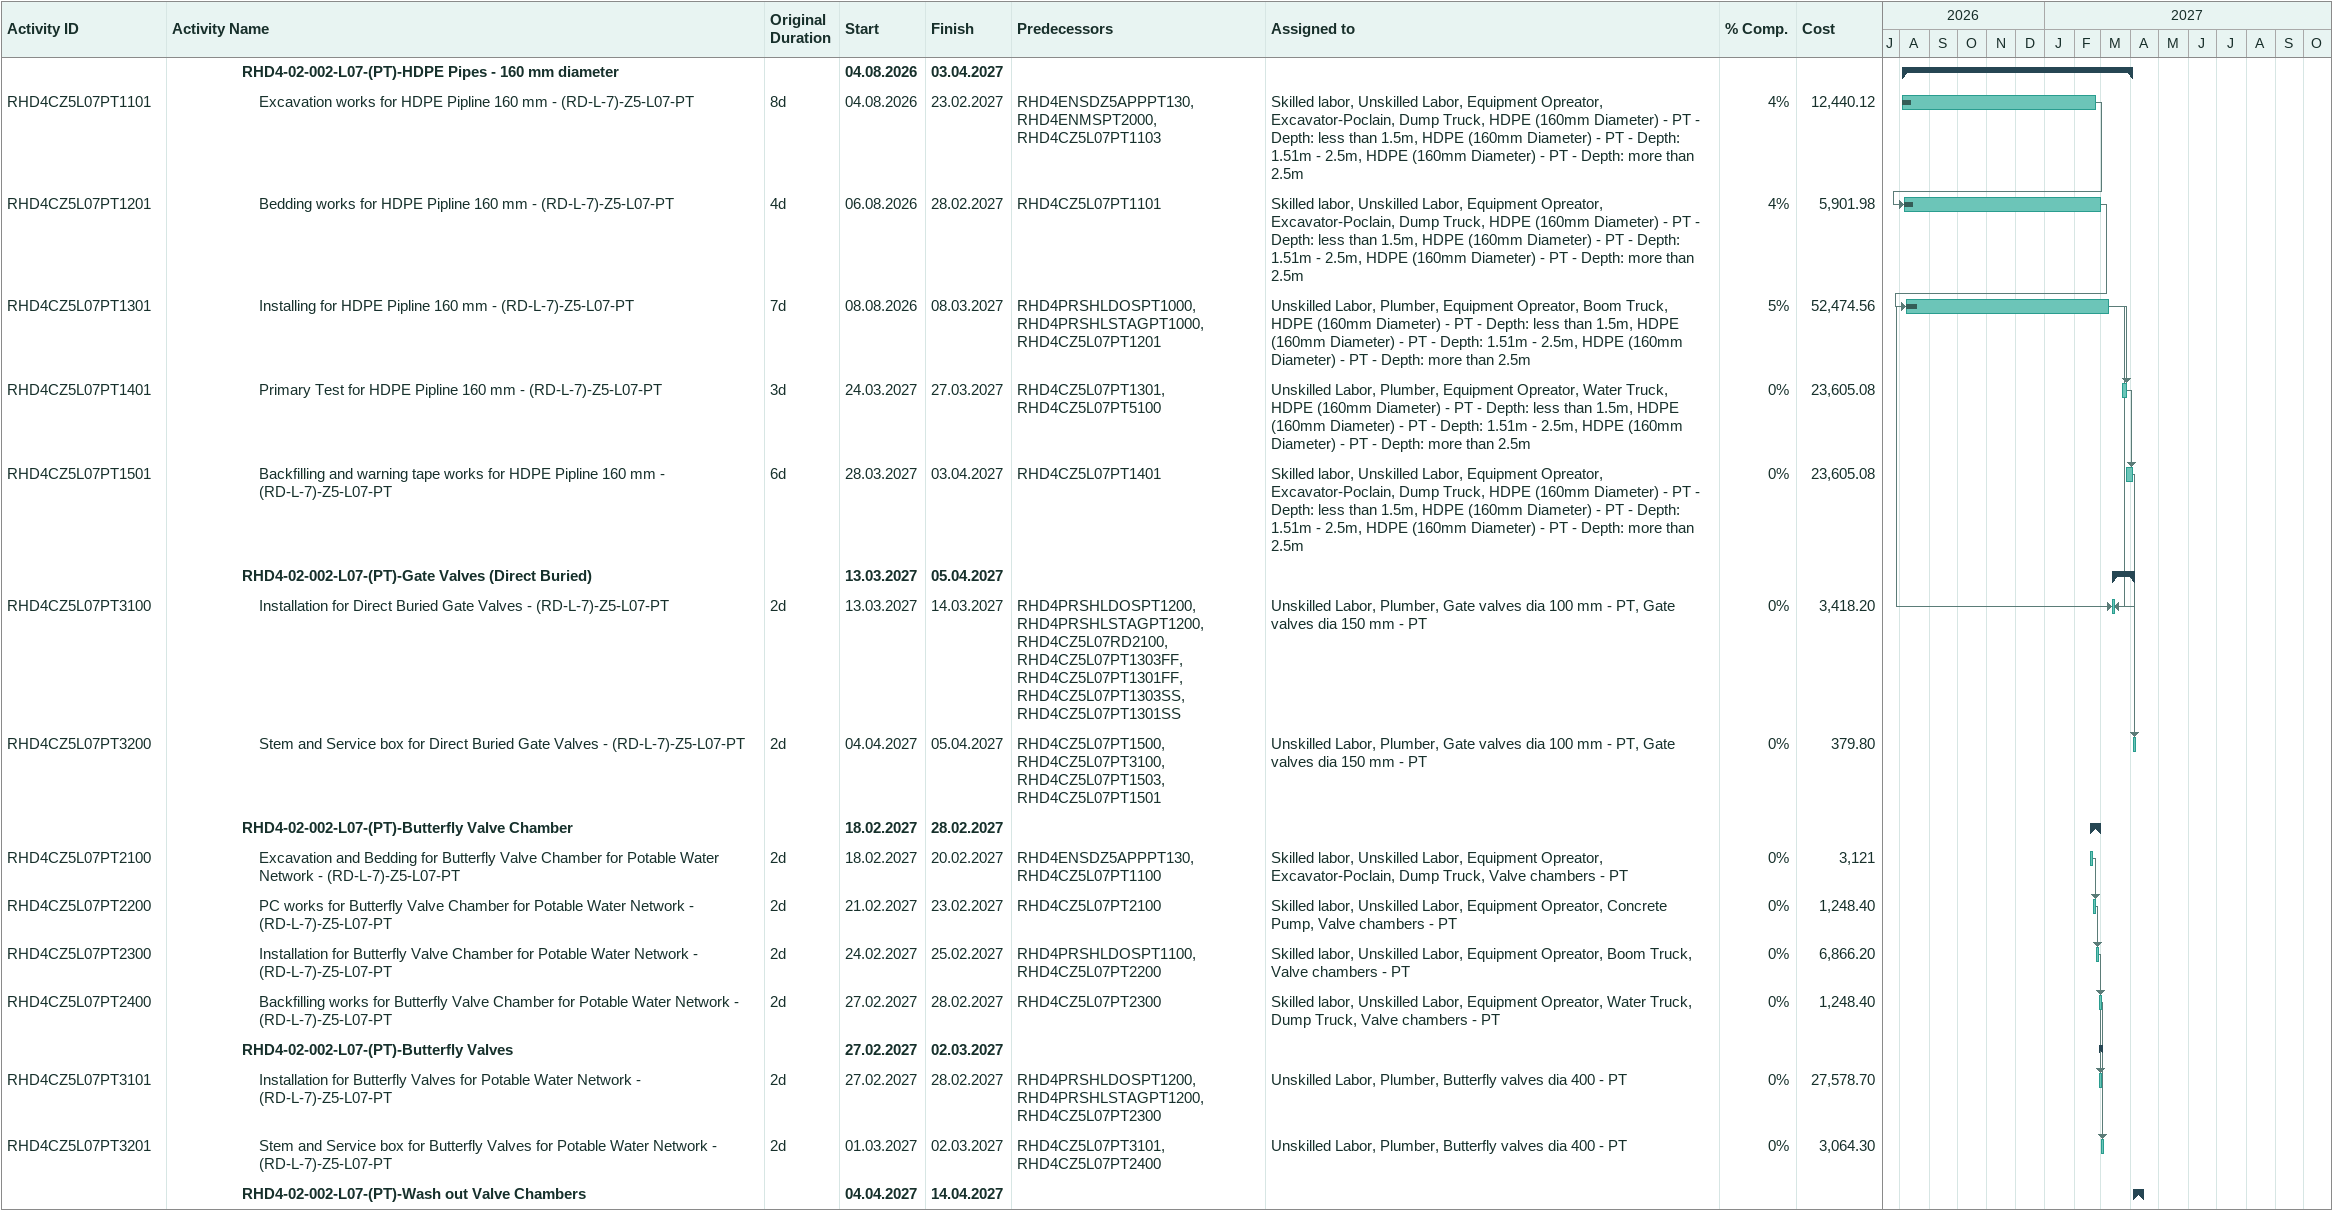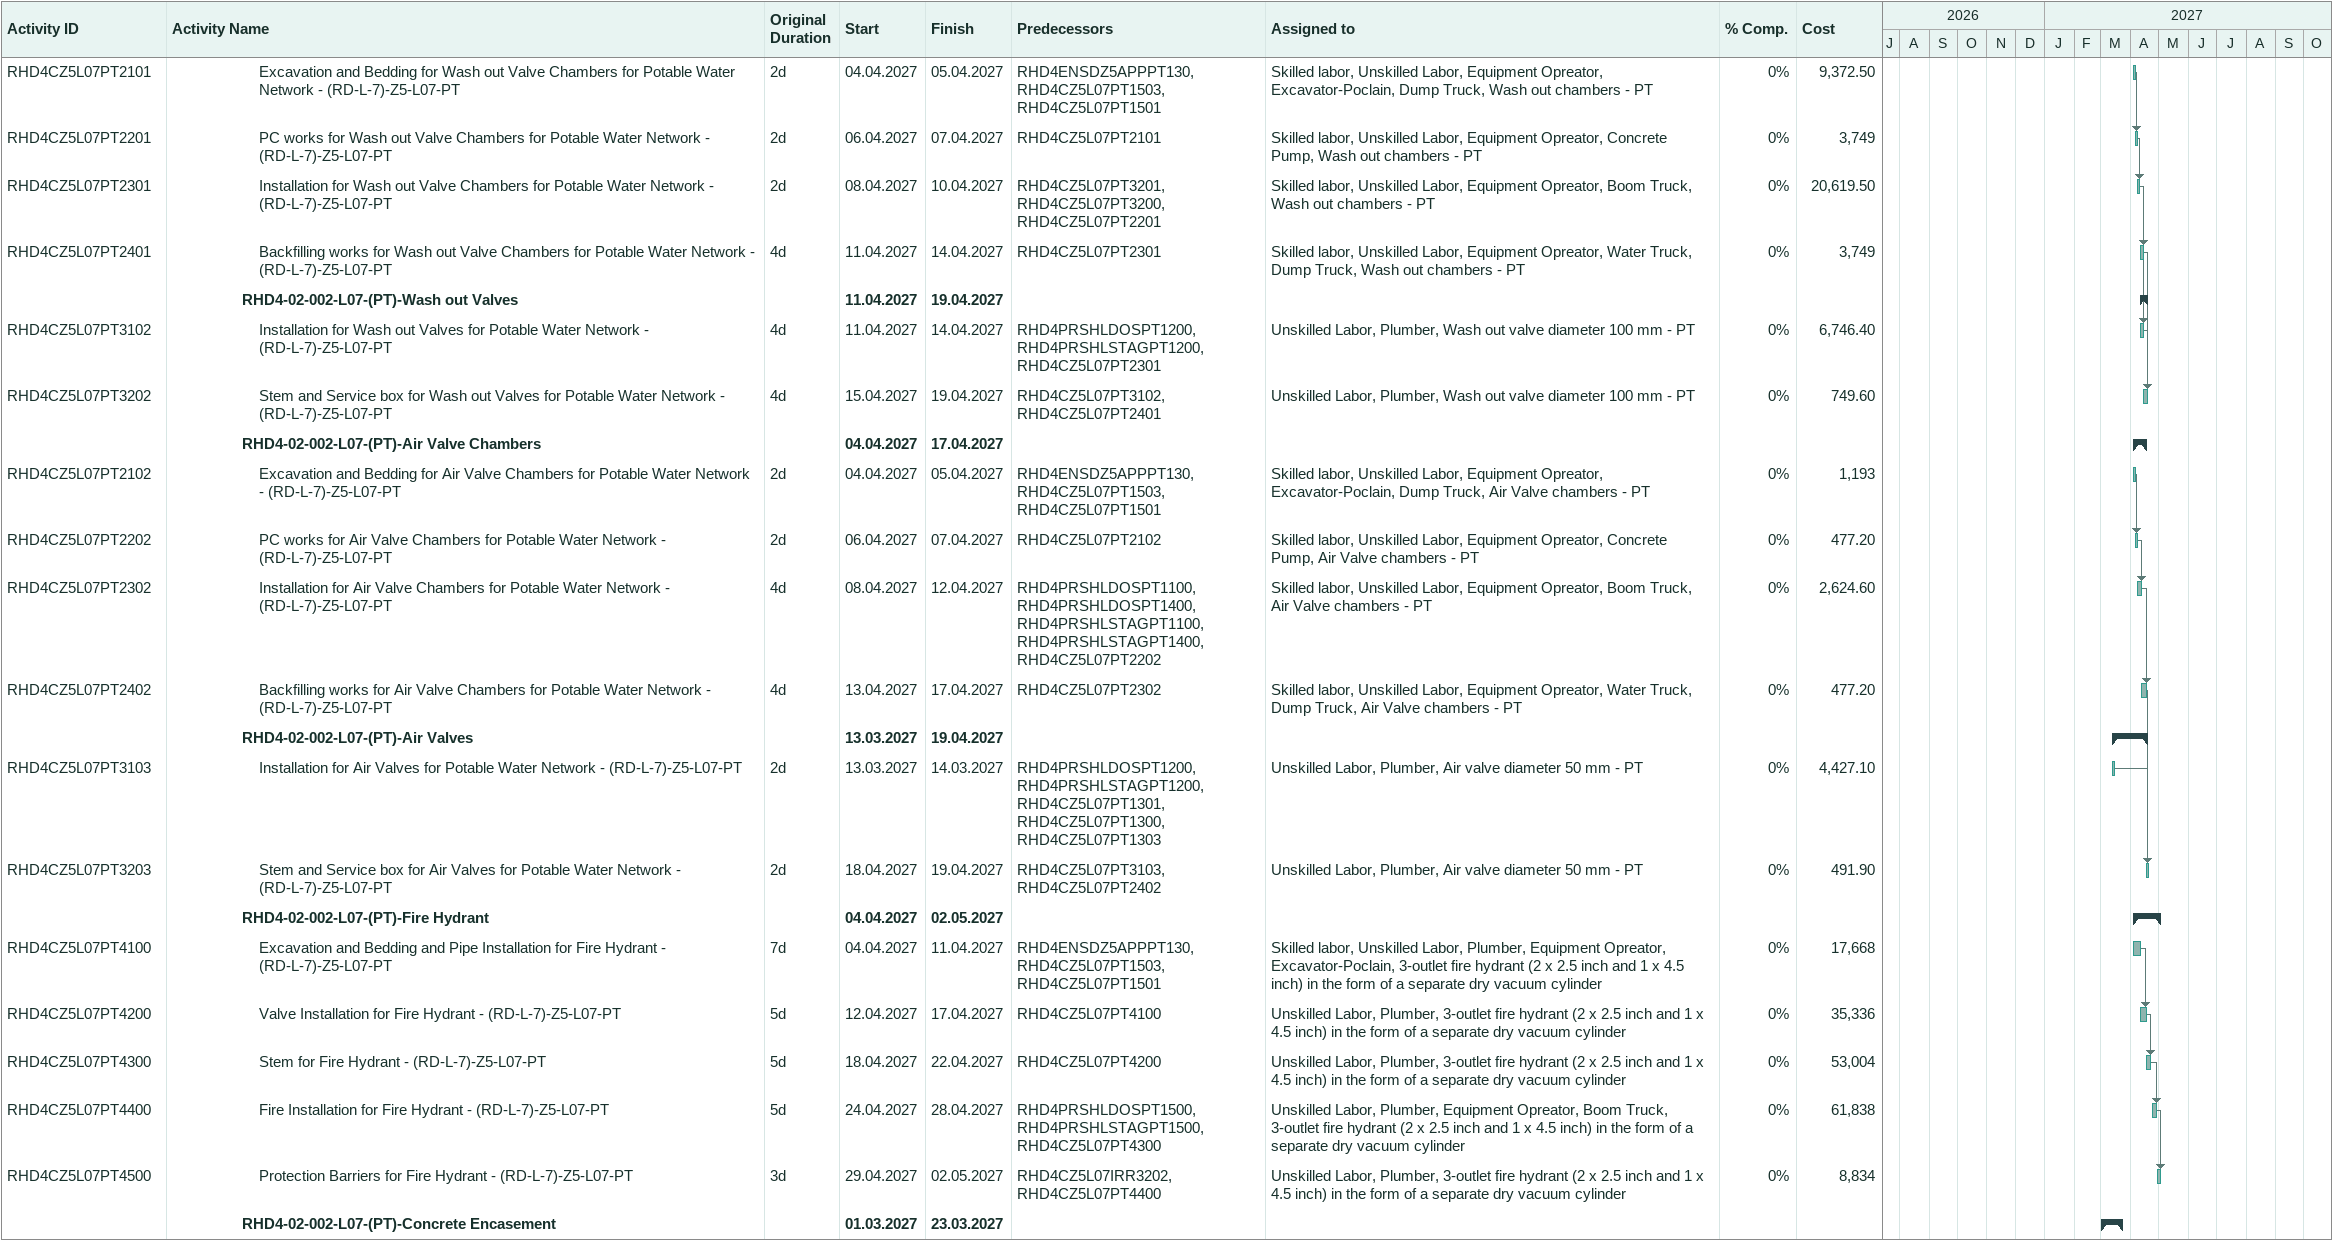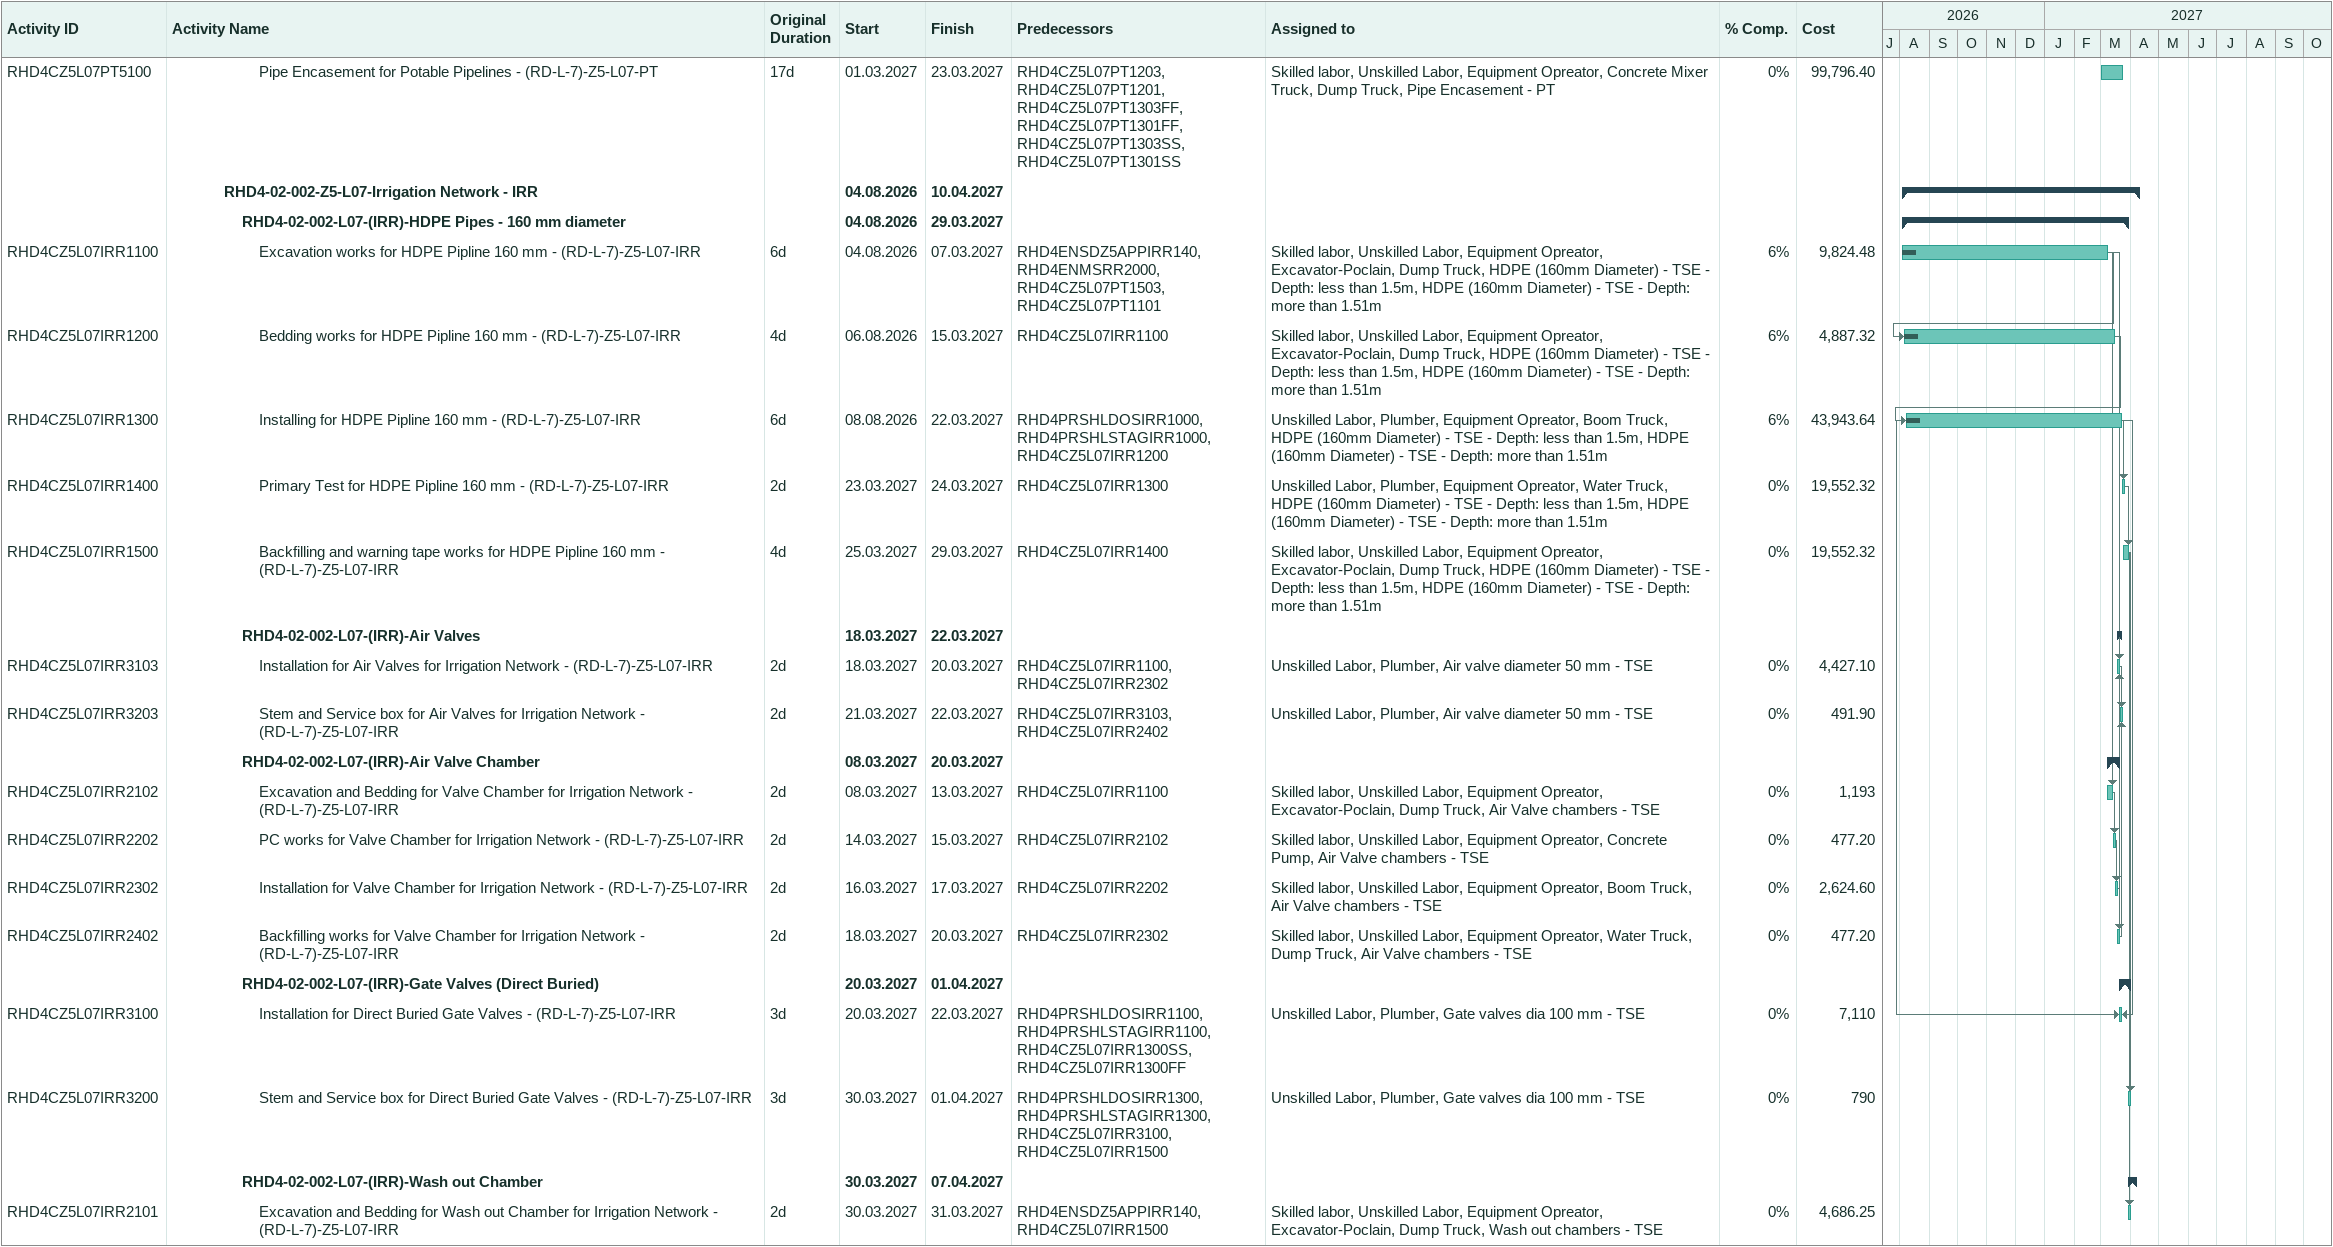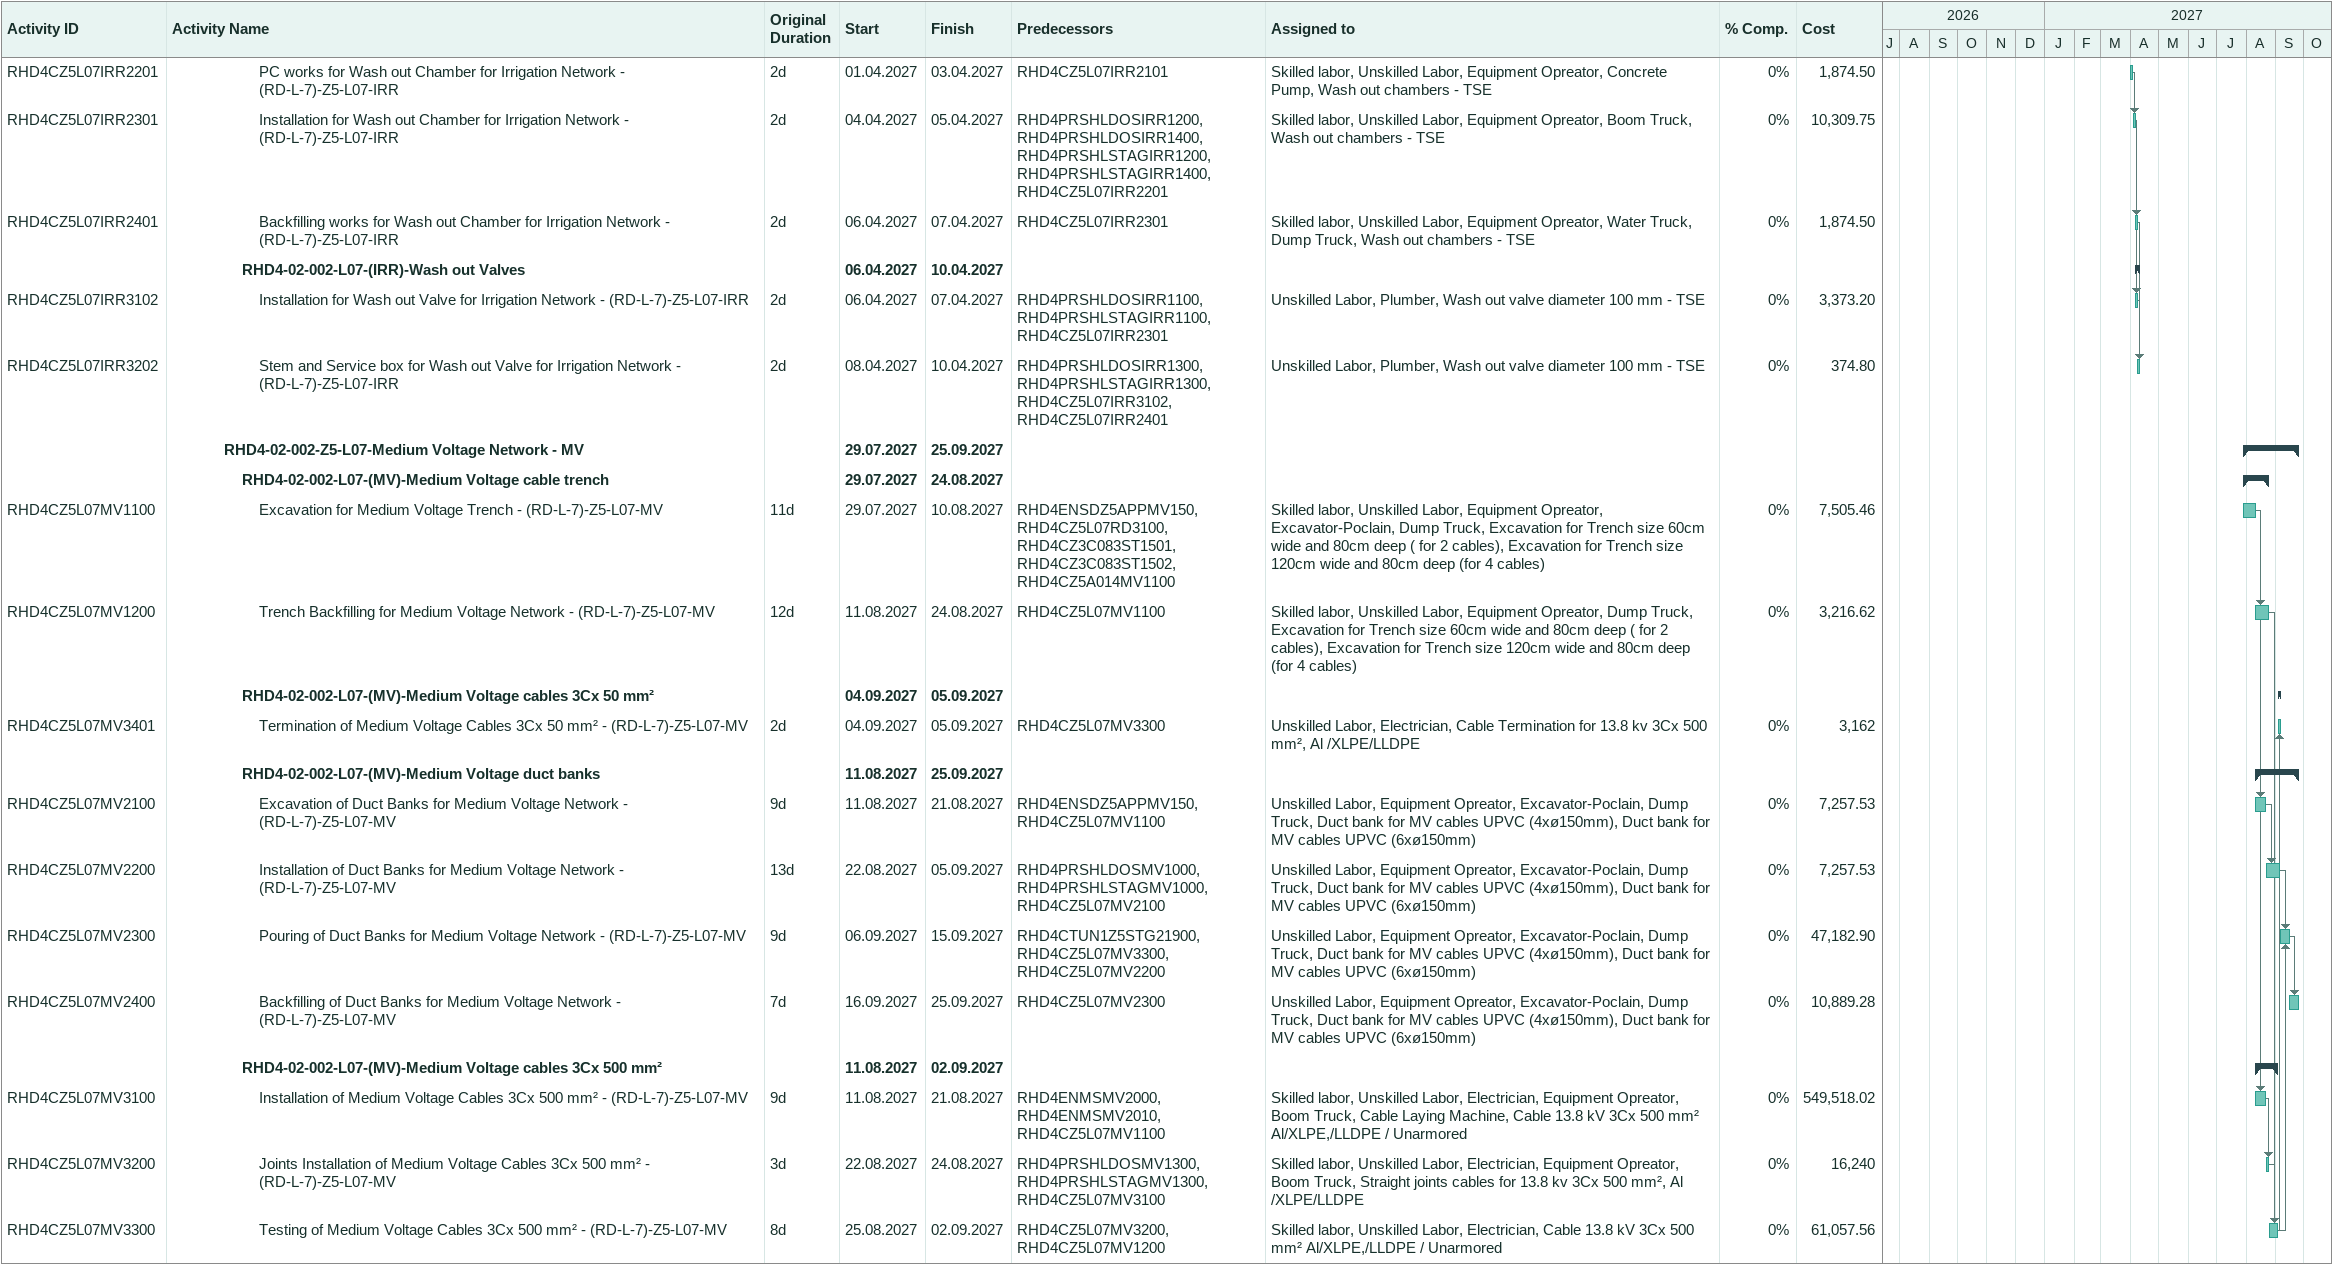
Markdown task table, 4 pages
| ID | Level | Task | Original duration | Start | Finish | Predecessors | Resources | % complete | Cost |
|---|---|---|---|---|---|---|---|---|---|
|  | 5 | **RHD4-02-002-L07-(PT)-HDPE Pipes - 160 mm diameter** |  | 2026-08-04 | 2027-04-03 |  |  |  |  |
| RHD4CZ5L07PT1101 | 6 | Excavation works for HDPE Pipline 160 mm - (RD-L-7)-Z5-L07-PT | 8d | 2026-08-04 | 2027-02-23 | RHD4ENSDZ5APPPT130, RHD4ENMSPT2000, RHD4CZ5L07PT1103 | Skilled labor, Unskilled Labor, Equipment Opreator, Excavator-Poclain, Dump Truck, HDPE (160mm Diameter) - PT - Depth: less than 1.5m, HDPE (160mm Diameter) - PT - Depth: 1.51m - 2.5m, HDPE (160mm Diameter) - PT - Depth: more than 2.5m | 4 | 12440.12 |
| RHD4CZ5L07PT1201 | 6 | Bedding works for HDPE Pipline 160 mm - (RD-L-7)-Z5-L07-PT | 4d | 2026-08-06 | 2027-02-28 | RHD4CZ5L07PT1101 | Skilled labor, Unskilled Labor, Equipment Opreator, Excavator-Poclain, Dump Truck, HDPE (160mm Diameter) - PT - Depth: less than 1.5m, HDPE (160mm Diameter) - PT - Depth: 1.51m - 2.5m, HDPE (160mm Diameter) - PT - Depth: more than 2.5m | 4 | 5901.98 |
| RHD4CZ5L07PT1301 | 6 | Installing for HDPE Pipline 160 mm - (RD-L-7)-Z5-L07-PT | 7d | 2026-08-08 | 2027-03-08 | RHD4PRSHLDOSPT1000, RHD4PRSHLSTAGPT1000, RHD4CZ5L07PT1201 | Unskilled Labor, Plumber, Equipment Opreator, Boom Truck, HDPE (160mm Diameter) - PT - Depth: less than 1.5m, HDPE (160mm Diameter) - PT - Depth: 1.51m - 2.5m, HDPE (160mm Diameter) - PT - Depth: more than 2.5m | 5 | 52474.56 |
| RHD4CZ5L07PT1401 | 6 | Primary Test for HDPE Pipline 160 mm - (RD-L-7)-Z5-L07-PT | 3d | 2027-03-24 | 2027-03-27 | RHD4CZ5L07PT1301, RHD4CZ5L07PT5100 | Unskilled Labor, Plumber, Equipment Opreator, Water Truck, HDPE (160mm Diameter) - PT - Depth: less than 1.5m, HDPE (160mm Diameter) - PT - Depth: 1.51m - 2.5m, HDPE (160mm Diameter) - PT - Depth: more than 2.5m | 0 | 23605.08 |
| RHD4CZ5L07PT1501 | 6 | Backfilling and warning tape works for HDPE Pipline 160 mm - (RD-L-7)-Z5-L07-PT | 6d | 2027-03-28 | 2027-04-03 | RHD4CZ5L07PT1401 | Skilled labor, Unskilled Labor, Equipment Opreator, Excavator-Poclain, Dump Truck, HDPE (160mm Diameter) - PT - Depth: less than 1.5m, HDPE (160mm Diameter) - PT - Depth: 1.51m - 2.5m, HDPE (160mm Diameter) - PT - Depth: more than 2.5m | 0 | 23605.08 |
|  | 5 | **RHD4-02-002-L07-(PT)-Gate Valves (Direct Buried)** |  | 2027-03-13 | 2027-04-05 |  |  |  |  |
| RHD4CZ5L07PT3100 | 6 | Installation for Direct Buried Gate Valves - (RD-L-7)-Z5-L07-PT | 2d | 2027-03-13 | 2027-03-14 | RHD4PRSHLDOSPT1200, RHD4PRSHLSTAGPT1200, RHD4CZ5L07RD2100, RHD4CZ5L07PT1303FF, RHD4CZ5L07PT1301FF, RHD4CZ5L07PT1303SS, RHD4CZ5L07PT1301SS | Unskilled Labor, Plumber, Gate valves dia 100 mm - PT, Gate valves dia 150 mm - PT | 0 | 3418.20 |
| RHD4CZ5L07PT3200 | 6 | Stem and Service box for Direct Buried Gate Valves - (RD-L-7)-Z5-L07-PT | 2d | 2027-04-04 | 2027-04-05 | RHD4CZ5L07PT1500, RHD4CZ5L07PT3100, RHD4CZ5L07PT1503, RHD4CZ5L07PT1501 | Unskilled Labor, Plumber, Gate valves dia 100 mm - PT, Gate valves dia 150 mm - PT | 0 | 379.80 |
|  | 5 | **RHD4-02-002-L07-(PT)-Butterfly Valve Chamber** |  | 2027-02-18 | 2027-02-28 |  |  |  |  |
| RHD4CZ5L07PT2100 | 6 | Excavation and Bedding for Butterfly Valve Chamber for Potable Water Network - (RD-L-7)-Z5-L07-PT | 2d | 2027-02-18 | 2027-02-20 | RHD4ENSDZ5APPPT130, RHD4CZ5L07PT1100 | Skilled labor, Unskilled Labor, Equipment Opreator, Excavator-Poclain, Dump Truck, Valve chambers - PT | 0 | 3121 |
| RHD4CZ5L07PT2200 | 6 | PC works for Butterfly Valve Chamber for Potable Water Network - (RD-L-7)-Z5-L07-PT | 2d | 2027-02-21 | 2027-02-23 | RHD4CZ5L07PT2100 | Skilled labor, Unskilled Labor, Equipment Opreator, Concrete Pump, Valve chambers - PT | 0 | 1248.40 |
| RHD4CZ5L07PT2300 | 6 | Installation for Butterfly Valve Chamber for Potable Water Network - (RD-L-7)-Z5-L07-PT | 2d | 2027-02-24 | 2027-02-25 | RHD4PRSHLDOSPT1100, RHD4CZ5L07PT2200 | Skilled labor, Unskilled Labor, Equipment Opreator, Boom Truck, Valve chambers - PT | 0 | 6866.20 |
| RHD4CZ5L07PT2400 | 6 | Backfilling works for Butterfly Valve Chamber for Potable Water Network - (RD-L-7)-Z5-L07-PT | 2d | 2027-02-27 | 2027-02-28 | RHD4CZ5L07PT2300 | Skilled labor, Unskilled Labor, Equipment Opreator, Water Truck, Dump Truck, Valve chambers - PT | 0 | 1248.40 |
|  | 5 | **RHD4-02-002-L07-(PT)-Butterfly Valves** |  | 2027-02-27 | 2027-03-02 |  |  |  |  |
| RHD4CZ5L07PT3101 | 6 | Installation for Butterfly Valves for Potable Water Network - (RD-L-7)-Z5-L07-PT | 2d | 2027-02-27 | 2027-02-28 | RHD4PRSHLDOSPT1200, RHD4PRSHLSTAGPT1200, RHD4CZ5L07PT2300 | Unskilled Labor, Plumber, Butterfly valves dia 400 - PT | 0 | 27578.70 |
| RHD4CZ5L07PT3201 | 6 | Stem and Service box for Butterfly Valves for Potable Water Network - (RD-L-7)-Z5-L07-PT | 2d | 2027-03-01 | 2027-03-02 | RHD4CZ5L07PT3101, RHD4CZ5L07PT2400 | Unskilled Labor, Plumber, Butterfly valves dia 400 - PT | 0 | 3064.30 |
|  | 5 | **RHD4-02-002-L07-(PT)-Wash out Valve Chambers** |  | 2027-04-04 | 2027-04-14 |  |  |  |  |
| RHD4CZ5L07PT2101 | 6 | Excavation and Bedding for Wash out Valve Chambers for Potable Water Network - (RD-L-7)-Z5-L07-PT | 2d | 2027-04-04 | 2027-04-05 | RHD4ENSDZ5APPPT130, RHD4CZ5L07PT1503, RHD4CZ5L07PT1501 | Skilled labor, Unskilled Labor, Equipment Opreator, Excavator-Poclain, Dump Truck, Wash out chambers - PT | 0 | 9372.50 |
| RHD4CZ5L07PT2201 | 6 | PC works for Wash out Valve Chambers for Potable Water Network - (RD-L-7)-Z5-L07-PT | 2d | 2027-04-06 | 2027-04-07 | RHD4CZ5L07PT2101 | Skilled labor, Unskilled Labor, Equipment Opreator, Concrete Pump, Wash out chambers - PT | 0 | 3749 |
| RHD4CZ5L07PT2301 | 6 | Installation for Wash out Valve Chambers for Potable Water Network - (RD-L-7)-Z5-L07-PT | 2d | 2027-04-08 | 2027-04-10 | RHD4CZ5L07PT3201, RHD4CZ5L07PT3200, RHD4CZ5L07PT2201 | Skilled labor, Unskilled Labor, Equipment Opreator, Boom Truck, Wash out chambers - PT | 0 | 20619.50 |
| RHD4CZ5L07PT2401 | 6 | Backfilling works for Wash out Valve Chambers for Potable Water Network - (RD-L-7)-Z5-L07-PT | 4d | 2027-04-11 | 2027-04-14 | RHD4CZ5L07PT2301 | Skilled labor, Unskilled Labor, Equipment Opreator, Water Truck, Dump Truck, Wash out chambers - PT | 0 | 3749 |
|  | 5 | **RHD4-02-002-L07-(PT)-Wash out Valves** |  | 2027-04-11 | 2027-04-19 |  |  |  |  |
| RHD4CZ5L07PT3102 | 6 | Installation for Wash out Valves for Potable Water Network - (RD-L-7)-Z5-L07-PT | 4d | 2027-04-11 | 2027-04-14 | RHD4PRSHLDOSPT1200, RHD4PRSHLSTAGPT1200, RHD4CZ5L07PT2301 | Unskilled Labor, Plumber, Wash out valve diameter 100 mm - PT | 0 | 6746.40 |
| RHD4CZ5L07PT3202 | 6 | Stem and Service box for Wash out Valves for Potable Water Network - (RD-L-7)-Z5-L07-PT | 4d | 2027-04-15 | 2027-04-19 | RHD4CZ5L07PT3102, RHD4CZ5L07PT2401 | Unskilled Labor, Plumber, Wash out valve diameter 100 mm - PT | 0 | 749.60 |
|  | 5 | **RHD4-02-002-L07-(PT)-Air Valve Chambers** |  | 2027-04-04 | 2027-04-17 |  |  |  |  |
| RHD4CZ5L07PT2102 | 6 | Excavation and Bedding for Air Valve Chambers for Potable Water Network - (RD-L-7)-Z5-L07-PT | 2d | 2027-04-04 | 2027-04-05 | RHD4ENSDZ5APPPT130, RHD4CZ5L07PT1503, RHD4CZ5L07PT1501 | Skilled labor, Unskilled Labor, Equipment Opreator, Excavator-Poclain, Dump Truck, Air Valve chambers - PT | 0 | 1193 |
| RHD4CZ5L07PT2202 | 6 | PC works for Air Valve Chambers for Potable Water Network - (RD-L-7)-Z5-L07-PT | 2d | 2027-04-06 | 2027-04-07 | RHD4CZ5L07PT2102 | Skilled labor, Unskilled Labor, Equipment Opreator, Concrete Pump, Air Valve chambers - PT | 0 | 477.20 |
| RHD4CZ5L07PT2302 | 6 | Installation for Air Valve Chambers for Potable Water Network - (RD-L-7)-Z5-L07-PT | 4d | 2027-04-08 | 2027-04-12 | RHD4PRSHLDOSPT1100, RHD4PRSHLDOSPT1400, RHD4PRSHLSTAGPT1100, RHD4PRSHLSTAGPT1400, RHD4CZ5L07PT2202 | Skilled labor, Unskilled Labor, Equipment Opreator, Boom Truck, Air Valve chambers - PT | 0 | 2624.60 |
| RHD4CZ5L07PT2402 | 6 | Backfilling works for Air Valve Chambers for Potable Water Network - (RD-L-7)-Z5-L07-PT | 4d | 2027-04-13 | 2027-04-17 | RHD4CZ5L07PT2302 | Skilled labor, Unskilled Labor, Equipment Opreator, Water Truck, Dump Truck, Air Valve chambers - PT | 0 | 477.20 |
|  | 5 | **RHD4-02-002-L07-(PT)-Air Valves** |  | 2027-03-13 | 2027-04-19 |  |  |  |  |
| RHD4CZ5L07PT3103 | 6 | Installation for Air Valves for Potable Water Network - (RD-L-7)-Z5-L07-PT | 2d | 2027-03-13 | 2027-03-14 | RHD4PRSHLDOSPT1200, RHD4PRSHLSTAGPT1200, RHD4CZ5L07PT1301, RHD4CZ5L07PT1300, RHD4CZ5L07PT1303 | Unskilled Labor, Plumber, Air valve diameter 50 mm - PT | 0 | 4427.10 |
| RHD4CZ5L07PT3203 | 6 | Stem and Service box for Air Valves for Potable Water Network - (RD-L-7)-Z5-L07-PT | 2d | 2027-04-18 | 2027-04-19 | RHD4CZ5L07PT3103, RHD4CZ5L07PT2402 | Unskilled Labor, Plumber, Air valve diameter 50 mm - PT | 0 | 491.90 |
|  | 5 | **RHD4-02-002-L07-(PT)-Fire Hydrant** |  | 2027-04-04 | 2027-05-02 |  |  |  |  |
| RHD4CZ5L07PT4100 | 6 | Excavation and Bedding and Pipe Installation for Fire Hydrant - (RD-L-7)-Z5-L07-PT | 7d | 2027-04-04 | 2027-04-11 | RHD4ENSDZ5APPPT130, RHD4CZ5L07PT1503, RHD4CZ5L07PT1501 | Skilled labor, Unskilled Labor, Plumber, Equipment Opreator, Excavator-Poclain, 3-outlet fire hydrant (2 x 2.5 inch and 1 x 4.5 inch) in the form of a separate dry vacuum cylinder | 0 | 17668 |
| RHD4CZ5L07PT4200 | 6 | Valve Installation for Fire Hydrant - (RD-L-7)-Z5-L07-PT | 5d | 2027-04-12 | 2027-04-17 | RHD4CZ5L07PT4100 | Unskilled Labor, Plumber, 3-outlet fire hydrant (2 x 2.5 inch and 1 x 4.5 inch) in the form of a separate dry vacuum cylinder | 0 | 35336 |
| RHD4CZ5L07PT4300 | 6 | Stem for Fire Hydrant - (RD-L-7)-Z5-L07-PT | 5d | 2027-04-18 | 2027-04-22 | RHD4CZ5L07PT4200 | Unskilled Labor, Plumber, 3-outlet fire hydrant (2 x 2.5 inch and 1 x 4.5 inch) in the form of a separate dry vacuum cylinder | 0 | 53004 |
| RHD4CZ5L07PT4400 | 6 | Fire Installation for Fire Hydrant - (RD-L-7)-Z5-L07-PT | 5d | 2027-04-24 | 2027-04-28 | RHD4PRSHLDOSPT1500, RHD4PRSHLSTAGPT1500, RHD4CZ5L07PT4300 | Unskilled Labor, Plumber, Equipment Opreator, Boom Truck, 3-outlet fire hydrant (2 x 2.5 inch and 1 x 4.5 inch) in the form of a separate dry vacuum cylinder | 0 | 61838 |
| RHD4CZ5L07PT4500 | 6 | Protection Barriers for Fire Hydrant - (RD-L-7)-Z5-L07-PT | 3d | 2027-04-29 | 2027-05-02 | RHD4CZ5L07IRR3202, RHD4CZ5L07PT4400 | Unskilled Labor, Plumber, 3-outlet fire hydrant (2 x 2.5 inch and 1 x 4.5 inch) in the form of a separate dry vacuum cylinder | 0 | 8834 |
|  | 5 | **RHD4-02-002-L07-(PT)-Concrete Encasement** |  | 2027-03-01 | 2027-03-23 |  |  |  |  |
| RHD4CZ5L07PT5100 | 6 | Pipe Encasement for Potable Pipelines - (RD-L-7)-Z5-L07-PT | 17d | 2027-03-01 | 2027-03-23 | RHD4CZ5L07PT1203, RHD4CZ5L07PT1201, RHD4CZ5L07PT1303FF, RHD4CZ5L07PT1301FF, RHD4CZ5L07PT1303SS, RHD4CZ5L07PT1301SS | Skilled labor, Unskilled Labor, Equipment Opreator, Concrete Mixer Truck, Dump Truck, Pipe Encasement - PT | 0 | 99796.40 |
|  | 4 | **RHD4-02-002-Z5-L07-Irrigation Network - IRR** |  | 2026-08-04 | 2027-04-10 |  |  |  |  |
|  | 5 | **RHD4-02-002-L07-(IRR)-HDPE Pipes - 160 mm diameter** |  | 2026-08-04 | 2027-03-29 |  |  |  |  |
| RHD4CZ5L07IRR1100 | 6 | Excavation works for HDPE Pipline 160 mm - (RD-L-7)-Z5-L07-IRR | 6d | 2026-08-04 | 2027-03-07 | RHD4ENSDZ5APPIRR140, RHD4ENMSRR2000, RHD4CZ5L07PT1503, RHD4CZ5L07PT1101 | Skilled labor, Unskilled Labor, Equipment Opreator, Excavator-Poclain, Dump Truck, HDPE (160mm Diameter) - TSE - Depth: less than 1.5m, HDPE (160mm Diameter) - TSE - Depth: more than 1.51m | 6 | 9824.48 |
| RHD4CZ5L07IRR1200 | 6 | Bedding works for HDPE Pipline 160 mm - (RD-L-7)-Z5-L07-IRR | 4d | 2026-08-06 | 2027-03-15 | RHD4CZ5L07IRR1100 | Skilled labor, Unskilled Labor, Equipment Opreator, Excavator-Poclain, Dump Truck, HDPE (160mm Diameter) - TSE - Depth: less than 1.5m, HDPE (160mm Diameter) - TSE - Depth: more than 1.51m | 6 | 4887.32 |
| RHD4CZ5L07IRR1300 | 6 | Installing for HDPE Pipline 160 mm - (RD-L-7)-Z5-L07-IRR | 6d | 2026-08-08 | 2027-03-22 | RHD4PRSHLDOSIRR1000, RHD4PRSHLSTAGIRR1000, RHD4CZ5L07IRR1200 | Unskilled Labor, Plumber, Equipment Opreator, Boom Truck, HDPE (160mm Diameter) - TSE - Depth: less than 1.5m, HDPE (160mm Diameter) - TSE - Depth: more than 1.51m | 6 | 43943.64 |
| RHD4CZ5L07IRR1400 | 6 | Primary Test for HDPE Pipline 160 mm - (RD-L-7)-Z5-L07-IRR | 2d | 2027-03-23 | 2027-03-24 | RHD4CZ5L07IRR1300 | Unskilled Labor, Plumber, Equipment Opreator, Water Truck, HDPE (160mm Diameter) - TSE - Depth: less than 1.5m, HDPE (160mm Diameter) - TSE - Depth: more than 1.51m | 0 | 19552.32 |
| RHD4CZ5L07IRR1500 | 6 | Backfilling and warning tape works for HDPE Pipline 160 mm - (RD-L-7)-Z5-L07-IRR | 4d | 2027-03-25 | 2027-03-29 | RHD4CZ5L07IRR1400 | Skilled labor, Unskilled Labor, Equipment Opreator, Excavator-Poclain, Dump Truck, HDPE (160mm Diameter) - TSE - Depth: less than 1.5m, HDPE (160mm Diameter) - TSE - Depth: more than 1.51m | 0 | 19552.32 |
|  | 5 | **RHD4-02-002-L07-(IRR)-Air Valves** |  | 2027-03-18 | 2027-03-22 |  |  |  |  |
| RHD4CZ5L07IRR3103 | 6 | Installation for Air Valves for Irrigation Network - (RD-L-7)-Z5-L07-IRR | 2d | 2027-03-18 | 2027-03-20 | RHD4CZ5L07IRR1100, RHD4CZ5L07IRR2302 | Unskilled Labor, Plumber, Air valve diameter 50 mm - TSE | 0 | 4427.10 |
| RHD4CZ5L07IRR3203 | 6 | Stem and Service box for Air Valves for Irrigation Network - (RD-L-7)-Z5-L07-IRR | 2d | 2027-03-21 | 2027-03-22 | RHD4CZ5L07IRR3103, RHD4CZ5L07IRR2402 | Unskilled Labor, Plumber, Air valve diameter 50 mm - TSE | 0 | 491.90 |
|  | 5 | **RHD4-02-002-L07-(IRR)-Air Valve Chamber** |  | 2027-03-08 | 2027-03-20 |  |  |  |  |
| RHD4CZ5L07IRR2102 | 6 | Excavation and Bedding for Valve Chamber for Irrigation Network - (RD-L-7)-Z5-L07-IRR | 2d | 2027-03-08 | 2027-03-13 | RHD4CZ5L07IRR1100 | Skilled labor, Unskilled Labor, Equipment Opreator, Excavator-Poclain, Dump Truck, Air Valve chambers - TSE | 0 | 1193 |
| RHD4CZ5L07IRR2202 | 6 | PC works for Valve Chamber for Irrigation Network - (RD-L-7)-Z5-L07-IRR | 2d | 2027-03-14 | 2027-03-15 | RHD4CZ5L07IRR2102 | Skilled labor, Unskilled Labor, Equipment Opreator, Concrete Pump, Air Valve chambers - TSE | 0 | 477.20 |
| RHD4CZ5L07IRR2302 | 6 | Installation for Valve Chamber for Irrigation Network - (RD-L-7)-Z5-L07-IRR | 2d | 2027-03-16 | 2027-03-17 | RHD4CZ5L07IRR2202 | Skilled labor, Unskilled Labor, Equipment Opreator, Boom Truck, Air Valve chambers - TSE | 0 | 2624.60 |
| RHD4CZ5L07IRR2402 | 6 | Backfilling works for Valve Chamber for Irrigation Network - (RD-L-7)-Z5-L07-IRR | 2d | 2027-03-18 | 2027-03-20 | RHD4CZ5L07IRR2302 | Skilled labor, Unskilled Labor, Equipment Opreator, Water Truck, Dump Truck, Air Valve chambers - TSE | 0 | 477.20 |
|  | 5 | **RHD4-02-002-L07-(IRR)-Gate Valves (Direct Buried)** |  | 2027-03-20 | 2027-04-01 |  |  |  |  |
| RHD4CZ5L07IRR3100 | 6 | Installation for Direct Buried Gate Valves - (RD-L-7)-Z5-L07-IRR | 3d | 2027-03-20 | 2027-03-22 | RHD4PRSHLDOSIRR1100, RHD4PRSHLSTAGIRR1100, RHD4CZ5L07IRR1300SS, RHD4CZ5L07IRR1300FF | Unskilled Labor, Plumber, Gate valves dia 100 mm - TSE | 0 | 7110 |
| RHD4CZ5L07IRR3200 | 6 | Stem and Service box for Direct Buried Gate Valves - (RD-L-7)-Z5-L07-IRR | 3d | 2027-03-30 | 2027-04-01 | RHD4PRSHLDOSIRR1300, RHD4PRSHLSTAGIRR1300, RHD4CZ5L07IRR3100, RHD4CZ5L07IRR1500 | Unskilled Labor, Plumber, Gate valves dia 100 mm - TSE | 0 | 790 |
|  | 5 | **RHD4-02-002-L07-(IRR)-Wash out Chamber** |  | 2027-03-30 | 2027-04-07 |  |  |  |  |
| RHD4CZ5L07IRR2101 | 6 | Excavation and Bedding for Wash out Chamber for Irrigation Network - (RD-L-7)-Z5-L07-IRR | 2d | 2027-03-30 | 2027-03-31 | RHD4ENSDZ5APPIRR140, RHD4CZ5L07IRR1500 | Skilled labor, Unskilled Labor, Equipment Opreator, Excavator-Poclain, Dump Truck, Wash out chambers - TSE | 0 | 4686.25 |
| RHD4CZ5L07IRR2201 | 6 | PC works for Wash out Chamber for Irrigation Network - (RD-L-7)-Z5-L07-IRR | 2d | 2027-04-01 | 2027-04-03 | RHD4CZ5L07IRR2101 | Skilled labor, Unskilled Labor, Equipment Opreator, Concrete Pump, Wash out chambers - TSE | 0 | 1874.50 |
| RHD4CZ5L07IRR2301 | 6 | Installation for Wash out Chamber for Irrigation Network - (RD-L-7)-Z5-L07-IRR | 2d | 2027-04-04 | 2027-04-05 | RHD4PRSHLDOSIRR1200, RHD4PRSHLDOSIRR1400, RHD4PRSHLSTAGIRR1200, RHD4PRSHLSTAGIRR1400, RHD4CZ5L07IRR2201 | Skilled labor, Unskilled Labor, Equipment Opreator, Boom Truck, Wash out chambers - TSE | 0 | 10309.75 |
| RHD4CZ5L07IRR2401 | 6 | Backfilling works for Wash out Chamber for Irrigation Network - (RD-L-7)-Z5-L07-IRR | 2d | 2027-04-06 | 2027-04-07 | RHD4CZ5L07IRR2301 | Skilled labor, Unskilled Labor, Equipment Opreator, Water Truck, Dump Truck, Wash out chambers - TSE | 0 | 1874.50 |
|  | 5 | **RHD4-02-002-L07-(IRR)-Wash out Valves** |  | 2027-04-06 | 2027-04-10 |  |  |  |  |
| RHD4CZ5L07IRR3102 | 6 | Installation for Wash out Valve for Irrigation Network - (RD-L-7)-Z5-L07-IRR | 2d | 2027-04-06 | 2027-04-07 | RHD4PRSHLDOSIRR1100, RHD4PRSHLSTAGIRR1100, RHD4CZ5L07IRR2301 | Unskilled Labor, Plumber, Wash out valve diameter 100 mm - TSE | 0 | 3373.20 |
| RHD4CZ5L07IRR3202 | 6 | Stem and Service box for Wash out Valve for Irrigation Network - (RD-L-7)-Z5-L07-IRR | 2d | 2027-04-08 | 2027-04-10 | RHD4PRSHLDOSIRR1300, RHD4PRSHLSTAGIRR1300, RHD4CZ5L07IRR3102, RHD4CZ5L07IRR2401 | Unskilled Labor, Plumber, Wash out valve diameter 100 mm - TSE | 0 | 374.80 |
|  | 4 | **RHD4-02-002-Z5-L07-Medium Voltage Network - MV** |  | 2027-07-29 | 2027-09-25 |  |  |  |  |
|  | 5 | **RHD4-02-002-L07-(MV)-Medium Voltage cable trench** |  | 2027-07-29 | 2027-08-24 |  |  |  |  |
| RHD4CZ5L07MV1100 | 6 | Excavation for Medium Voltage Trench - (RD-L-7)-Z5-L07-MV | 11d | 2027-07-29 | 2027-08-10 | RHD4ENSDZ5APPMV150, RHD4CZ5L07RD3100, RHD4CZ3C083ST1501, RHD4CZ3C083ST1502, RHD4CZ5A014MV1100 | Skilled labor, Unskilled Labor, Equipment Opreator, Excavator-Poclain, Dump Truck, Excavation for Trench size 60cm wide and 80cm deep ( for 2 cables), Excavation for Trench size 120cm wide and 80cm deep (for 4 cables) | 0 | 7505.46 |
| RHD4CZ5L07MV1200 | 6 | Trench Backfilling for Medium Voltage Network - (RD-L-7)-Z5-L07-MV | 12d | 2027-08-11 | 2027-08-24 | RHD4CZ5L07MV1100 | Skilled labor, Unskilled Labor, Equipment Opreator, Dump Truck, Excavation for Trench size 60cm wide and 80cm deep ( for 2 cables), Excavation for Trench size 120cm wide and 80cm deep (for 4 cables) | 0 | 3216.62 |
|  | 5 | **RHD4-02-002-L07-(MV)-Medium Voltage cables 3Cx 50 mm²** |  | 2027-09-04 | 2027-09-05 |  |  |  |  |
| RHD4CZ5L07MV3401 | 6 | Termination of Medium Voltage Cables 3Cx 50 mm² - (RD-L-7)-Z5-L07-MV | 2d | 2027-09-04 | 2027-09-05 | RHD4CZ5L07MV3300 | Unskilled Labor, Electrician, Cable Termination for 13.8 kv 3Cx 500 mm², Al /XLPE/LLDPE | 0 | 3162 |
|  | 5 | **RHD4-02-002-L07-(MV)-Medium Voltage duct banks** |  | 2027-08-11 | 2027-09-25 |  |  |  |  |
| RHD4CZ5L07MV2100 | 6 | Excavation of Duct Banks for Medium Voltage Network - (RD-L-7)-Z5-L07-MV | 9d | 2027-08-11 | 2027-08-21 | RHD4ENSDZ5APPMV150, RHD4CZ5L07MV1100 | Unskilled Labor, Equipment Opreator, Excavator-Poclain, Dump Truck, Duct bank for MV cables UPVC (4xø150mm), Duct bank for MV cables UPVC (6xø150mm) | 0 | 7257.53 |
| RHD4CZ5L07MV2200 | 6 | Installation of Duct Banks for Medium Voltage Network - (RD-L-7)-Z5-L07-MV | 13d | 2027-08-22 | 2027-09-05 | RHD4PRSHLDOSMV1000, RHD4PRSHLSTAGMV1000, RHD4CZ5L07MV2100 | Unskilled Labor, Equipment Opreator, Excavator-Poclain, Dump Truck, Duct bank for MV cables UPVC (4xø150mm), Duct bank for MV cables UPVC (6xø150mm) | 0 | 7257.53 |
| RHD4CZ5L07MV2300 | 6 | Pouring of Duct Banks for Medium Voltage Network - (RD-L-7)-Z5-L07-MV | 9d | 2027-09-06 | 2027-09-15 | RHD4CTUN1Z5STG21900, RHD4CZ5L07MV3300, RHD4CZ5L07MV2200 | Unskilled Labor, Equipment Opreator, Excavator-Poclain, Dump Truck, Duct bank for MV cables UPVC (4xø150mm), Duct bank for MV cables UPVC (6xø150mm) | 0 | 47182.90 |
| RHD4CZ5L07MV2400 | 6 | Backfilling of Duct Banks for Medium Voltage Network - (RD-L-7)-Z5-L07-MV | 7d | 2027-09-16 | 2027-09-25 | RHD4CZ5L07MV2300 | Unskilled Labor, Equipment Opreator, Excavator-Poclain, Dump Truck, Duct bank for MV cables UPVC (4xø150mm), Duct bank for MV cables UPVC (6xø150mm) | 0 | 10889.28 |
|  | 5 | **RHD4-02-002-L07-(MV)-Medium Voltage cables 3Cx 500 mm²** |  | 2027-08-11 | 2027-09-02 |  |  |  |  |
| RHD4CZ5L07MV3100 | 6 | Installation of Medium Voltage Cables 3Cx 500 mm² - (RD-L-7)-Z5-L07-MV | 9d | 2027-08-11 | 2027-08-21 | RHD4ENMSMV2000, RHD4ENMSMV2010, RHD4CZ5L07MV1100 | Skilled labor, Unskilled Labor, Electrician, Equipment Opreator, Boom Truck, Cable Laying Machine, Cable 13.8 kV 3Cx 500 mm² Al/XLPE,/LLDPE / Unarmored | 0 | 549518.02 |
| RHD4CZ5L07MV3200 | 6 | Joints Installation of Medium Voltage Cables 3Cx 500 mm² - (RD-L-7)-Z5-L07-MV | 3d | 2027-08-22 | 2027-08-24 | RHD4PRSHLDOSMV1300, RHD4PRSHLSTAGMV1300, RHD4CZ5L07MV3100 | Skilled labor, Unskilled Labor, Electrician, Equipment Opreator, Boom Truck, Straight joints cables for 13.8 kv 3Cx 500 mm², Al /XLPE/LLDPE | 0 | 16240 |
| RHD4CZ5L07MV3300 | 6 | Testing of Medium Voltage Cables 3Cx 500 mm² - (RD-L-7)-Z5-L07-MV | 8d | 2027-08-25 | 2027-09-02 | RHD4CZ5L07MV3200, RHD4CZ5L07MV1200 | Skilled labor, Unskilled Labor, Electrician, Cable 13.8 kV 3Cx 500 mm² Al/XLPE,/LLDPE / Unarmored | 0 | 61057.56 |
